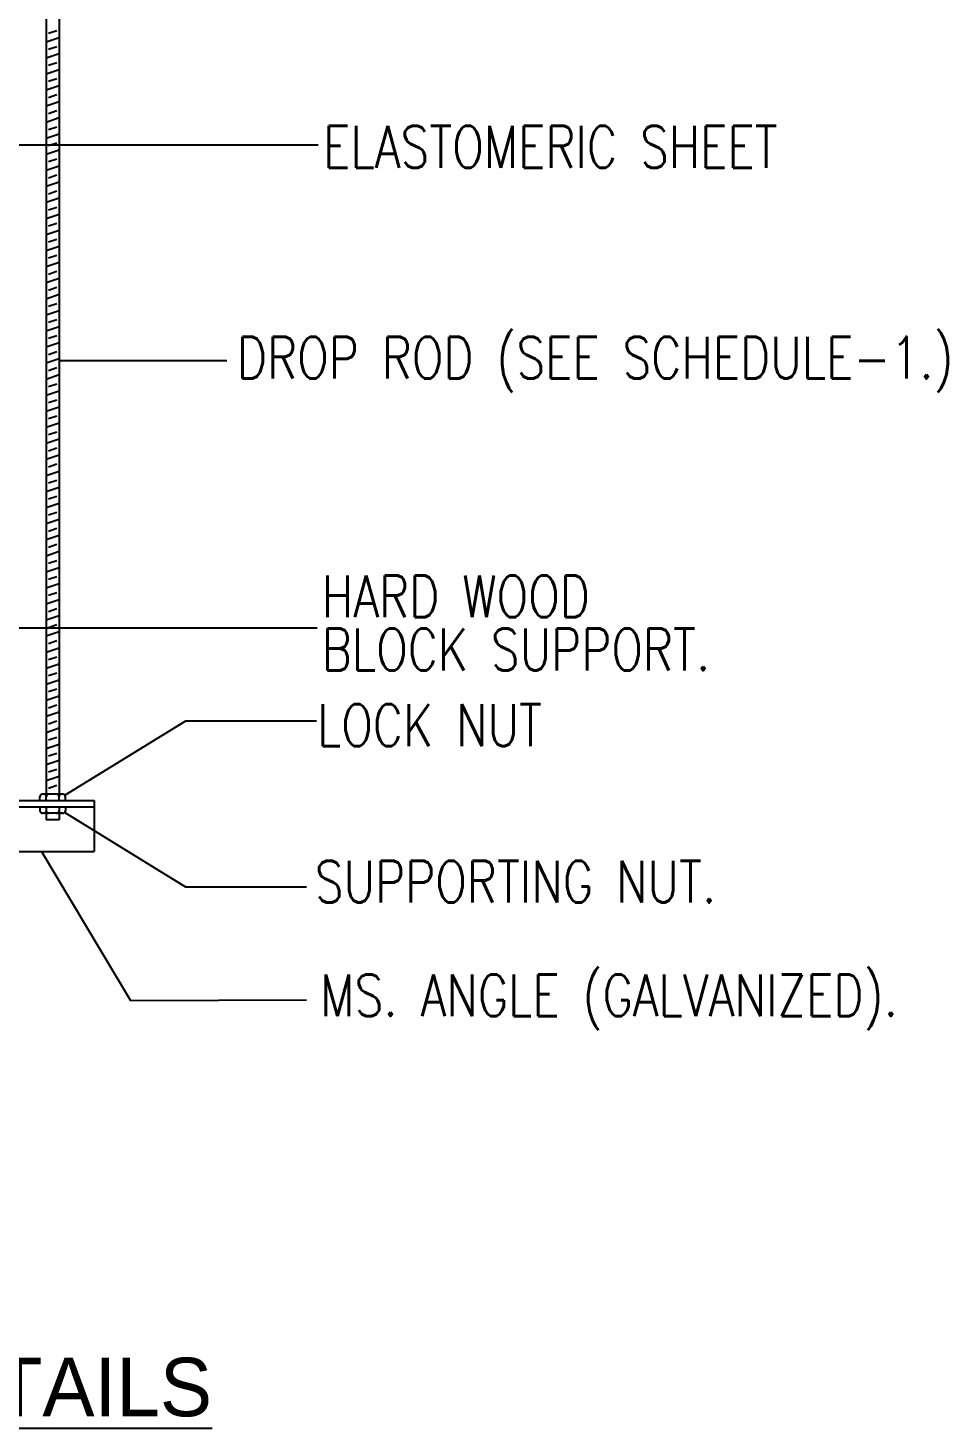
# Model space of a CAD drawing. Header units: millimetres. Extents: x -95178 to 274693, y -2232 to 263302.
# Drawn here: x 129087 to 134868, y 208089 to 216889 of the extents above; entities that cross this region are included whole.
import ezdxf

# ---------------------------------------------------------------- set-up
doc = ezdxf.new("R2010")
doc.units = ezdxf.units.MM
doc.layers.add('BW-SHEARWALL-TXT', color=7, linetype='Continuous')
doc.layers.add('TXT', color=3, linetype='Continuous')
doc.styles.add('ROMANS', font='romans.shx', dxfattribs={"width": 0.8})
doc.styles.add('UNIV', font='univ.shx')
doc.styles.add('view', font='romans.shx', dxfattribs={"width": 0.85})
doc.dimstyles.new('view', dxfattribs={"dimtxt": 2, "dimasz": 2, "dimexe": 1, "dimexo": 1, "dimgap": 1, "dimtad": 1, "dimdec": 0, "dimlfac": -1, "dimzin": 0, "dimdsep": 46, "dimtxsty": 'view', "dimcen": 2.5, "dimdle": 1.25, "dimclrd": 15, "dimclre": 15, "dimclrt": 3, "dimadec": 0, "dimazin": 0, "dimtfac": 0.9, "dimtdec": 0, "dimtofl": 0, "dimtmove": 2, "dimatfit": 0, "dimfxl": 1, "dimtolj": 1, "dimtzin": 0, "dimarcsym": 0})

msp = doc.modelspace()

# ---------------------------------------------------------------- linework, layer by layer
at = {"color": 31}
for p, q in [((129202.474, 219266.111, 0), (129202.474, 212072.819, 0)), ((129282.474, 219266.111, 0), (129282.474, 212072.819, 0)), ((129306.474, 212072.819, 0), (129178.474, 212072.819, 0)), ((129266.474, 212072.819, 0), (129218.474, 212072.819, 0)), ((121342.474, 212032.819, 0), (129502.474, 212032.819, 0)), ((121342.474, 211992.819, 0), (129502.474, 211992.819, 0)), ((129162.474, 212032.819, 0), (129162.474, 212056.819, 0)), ((129162.474, 211992.819, 0), (129162.474, 211968.819, 0)), ((129202.474, 212032.819, 0), (129202.474, 212056.819, 0)), ((129202.474, 211992.819, 0), (129202.474, 211968.819, 0)), ((129282.474, 212032.819, 0), (129282.474, 212056.819, 0)), ((129282.474, 211992.819, 0), (129282.474, 211968.819, 0)), ((129322.474, 212032.819, 0), (129322.474, 212056.819, 0)), ((129322.474, 211992.819, 0), (129322.474, 211968.819, 0)), ((129502.474, 212032.819, 0), (129502.474, 211712.819, 0)), ((129306.474, 211952.819, 0), (129178.474, 211952.819, 0)), ((129202.474, 211952.819, 0), (129202.474, 211912.819, 0)), ((129282.474, 211912.819, 0), (129202.474, 211912.819, 0)), ((129266.474, 211952.819, 0), (129218.474, 211952.819, 0)), ((129282.474, 211952.819, 0), (129282.474, 211912.819, 0)), ((121342.474, 211712.819, 0), (129502.474, 211712.819, 0))]:
    msp.add_line(p, q, dxfattribs=at)
at = {"color": 9}
for p, q in [((129202.474, 216802.61, 0), (129282.474, 216830.066, 0)), ((129216.874, 216856.553, 0), (129268.074, 216874.125, 0)), ((129216.874, 216755.604, 0), (129268.074, 216773.176, 0)), ((129202.474, 216701.661, 0), (129282.474, 216729.118, 0)), ((129216.874, 216654.655, 0), (129268.074, 216672.228, 0)), ((129202.474, 216600.712, 0), (129282.474, 216628.169, 0)), ((129216.874, 216553.707, 0), (129268.074, 216571.279, 0)), ((129202.474, 216499.763, 0), (129282.474, 216527.22, 0)), ((129216.874, 216452.758, 0), (129268.074, 216470.33, 0)), ((129202.474, 216398.815, 0), (129282.474, 216426.271, 0)), ((129202.474, 216297.866, 0), (129282.474, 216325.323, 0)), ((129216.874, 216351.809, 0), (129268.074, 216369.381, 0)), ((129202.474, 216196.917, 0), (129282.474, 216224.374, 0)), ((129216.874, 216250.86, 0), (129268.074, 216268.433, 0)), ((129202.474, 216095.968, 0), (129282.474, 216123.425, 0)), ((129216.874, 216149.912, 0), (129268.074, 216167.484, 0)), ((129216.874, 216048.963, 0), (129268.074, 216066.535, 0)), ((129202.474, 215995.019, 0), (129282.474, 216022.476, 0)), ((129216.874, 215948.014, 0), (129268.074, 215965.586, 0)), ((129202.474, 215894.071, 0), (129282.474, 215921.527, 0)), ((129216.874, 215847.065, 0), (129268.074, 215864.638, 0)), ((129202.474, 215793.122, 0), (129282.474, 215820.579, 0)), ((129216.874, 215746.116, 0), (129268.074, 215763.689, 0)), ((129202.474, 215692.173, 0), (129282.474, 215719.63, 0)), ((129202.474, 215591.224, 0), (129282.474, 215618.681, 0)), ((129216.874, 215645.168, 0), (129268.074, 215662.74, 0)), ((129202.474, 215490.276, 0), (129282.474, 215517.732, 0)), ((129216.874, 215544.219, 0), (129268.074, 215561.791, 0)), ((129202.474, 215389.327, 0), (129282.474, 215416.784, 0)), ((129216.874, 215443.27, 0), (129268.074, 215460.842, 0)), ((129216.874, 215342.321, 0), (129268.074, 215359.894, 0)), ((129202.474, 215288.378, 0), (129282.474, 215315.835, 0)), ((129216.874, 215241.373, 0), (129268.074, 215258.945, 0)), ((129202.474, 215187.429, 0), (129282.474, 215214.886, 0)), ((129216.874, 215140.424, 0), (129268.074, 215157.996, 0)), ((129202.474, 215086.481, 0), (129282.474, 215113.937, 0)), ((129202.474, 214985.532, 0), (129282.474, 215012.989, 0)), ((129216.874, 215039.475, 0), (129268.074, 215057.047, 0)), ((129202.474, 214884.583, 0), (129282.474, 214912.04, 0)), ((129216.874, 214938.526, 0), (129268.074, 214956.099, 0)), ((129202.474, 214783.634, 0), (129282.474, 214811.091, 0)), ((129216.874, 214837.578, 0), (129268.074, 214855.15, 0)), ((129202.474, 214682.685, 0), (129282.474, 214710.142, 0)), ((129216.874, 214736.629, 0), (129268.074, 214754.201, 0)), ((129216.874, 214635.68, 0), (129268.074, 214653.252, 0)), ((129202.474, 214581.737, 0), (129282.474, 214609.193, 0)), ((129216.874, 214534.731, 0), (129268.074, 214552.304, 0)), ((129202.474, 214480.788, 0), (129282.474, 214508.245, 0)), ((129216.874, 214433.782, 0), (129268.074, 214451.355, 0)), ((129202.474, 214379.839, 0), (129282.474, 214407.296, 0)), ((129202.474, 214278.89, 0), (129282.474, 214306.347, 0)), ((129216.874, 214332.834, 0), (129268.074, 214350.406, 0)), ((129202.474, 214177.942, 0), (129282.474, 214205.398, 0)), ((129216.874, 214231.885, 0), (129268.074, 214249.457, 0)), ((129202.474, 214076.993, 0), (129282.474, 214104.45, 0)), ((129216.874, 214130.936, 0), (129268.074, 214148.508, 0)), ((129202.474, 213976.044, 0), (129282.474, 214003.501, 0)), ((129216.874, 214029.987, 0), (129268.074, 214047.56, 0)), ((129216.874, 213929.039, 0), (129268.074, 213946.611, 0)), ((129202.474, 213875.095, 0), (129282.474, 213902.552, 0)), ((129216.874, 213828.09, 0), (129268.074, 213845.662, 0)), ((129202.474, 213774.147, 0), (129282.474, 213801.603, 0)), ((129216.874, 213727.141, 0), (129268.074, 213744.713, 0)), ((129202.474, 213673.198, 0), (129282.474, 213700.655, 0)), ((129202.474, 213572.249, 0), (129282.474, 213599.706, 0)), ((129216.874, 213626.192, 0), (129268.074, 213643.765, 0)), ((129202.474, 213471.3, 0), (129282.474, 213498.757, 0)), ((129216.874, 213525.244, 0), (129268.074, 213542.816, 0)), ((129202.474, 213370.351, 0), (129282.474, 213397.808, 0)), ((129216.874, 213424.295, 0), (129268.074, 213441.867, 0)), ((129216.874, 213323.346, 0), (129268.074, 213340.918, 0)), ((129202.474, 213269.403, 0), (129282.474, 213296.859, 0)), ((129216.874, 213222.397, 0), (129268.074, 213239.97, 0)), ((129202.474, 213168.454, 0), (129282.474, 213195.911, 0)), ((129216.874, 213121.448, 0), (129268.074, 213139.021, 0)), ((129202.474, 213067.505, 0), (129282.474, 213094.962, 0)), ((129216.874, 213020.5, 0), (129268.074, 213038.072, 0)), ((129202.474, 212966.556, 0), (129282.474, 212994.013, 0)), ((129202.474, 212865.608, 0), (129282.474, 212893.064, 0)), ((129216.874, 212919.551, 0), (129268.074, 212937.123, 0)), ((129202.474, 212764.659, 0), (129282.474, 212792.116, 0)), ((129216.874, 212818.602, 0), (129268.074, 212836.174, 0)), ((129202.474, 212663.71, 0), (129282.474, 212691.167, 0)), ((129216.874, 212717.653, 0), (129268.074, 212735.226, 0)), ((129216.874, 212616.705, 0), (129268.074, 212634.277, 0)), ((129202.474, 212562.761, 0), (129282.474, 212590.218, 0)), ((129216.874, 212515.756, 0), (129268.074, 212533.328, 0)), ((129202.474, 212461.813, 0), (129282.474, 212489.269, 0)), ((129216.874, 212414.807, 0), (129268.074, 212432.379, 0)), ((129202.474, 212360.864, 0), (129282.474, 212388.321, 0)), ((129216.874, 212313.858, 0), (129268.074, 212331.431, 0)), ((129202.474, 212259.915, 0), (129282.474, 212287.372, 0)), ((129202.474, 212158.966, 0), (129282.474, 212186.423, 0)), ((129216.874, 212212.91, 0), (129268.074, 212230.482, 0)), ((129216.874, 212111.961, 0), (129268.074, 212129.533, 0))]:
    msp.add_line(p, q, dxfattribs=at)
at = {"color": 31}
for centre, start, end in [((129178.474, 212056.819, 0), 90, 180), ((129186.474, 212056.819, 0), 0, 90), ((129218.474, 212056.819, 0), 90, 180), ((129266.474, 212056.819, 0), 0, 90), ((129298.474, 212056.819, 0), 90, 180), ((129306.474, 212056.819, 0), 0, 90), ((129178.474, 211968.819, 0), 180, 270), ((129186.474, 211968.819, 0), 270, 0), ((129218.474, 211968.819, 0), 180, 270), ((129266.474, 211968.819, 0), 270, 0), ((129298.474, 211968.819, 0), 180, 270), ((129306.474, 211968.819, 0), 270, 0)]:
    msp.add_arc(centre, 16, start, end, dxfattribs=at)

# ---------------------------------------------------------------- texts
at = {"layer": 'BW-SHEARWALL-TXT', "style": 'UNIV'}
msp.add_text('%%UTYPICAL DUCTWORK SUPPORT DETAILS', height=367.85, dxfattribs=at).set_placement((120459.439, 208163.015, 0))
at = {"layer": 'TXT', "style": 'ROMANS', "width": 0.8}
for s, p in [('ELASTOMERIC SHEET', (130942.38, 216010.184, 0)), ('DROP ROD (SEE SCHEDULE-1.)', (130400.001, 214685.284, 0)), ('HARD WOOD  ', (130933.398, 213184.951, 0)), ('BLOCK SUPPORT.', (130933.398, 212851.313, 0)), ('LOCK NUT', (130903.043, 212375.169, 0)), ('SUPPORTING NUT.', (130890.059, 211392.041, 0)), ('MS. ANGLE (GALVANIZED).', (130923.681, 210678.076, 0))]:
    msp.add_text(s, height=262.75, dxfattribs=at).set_placement(p)

# ---------------------------------------------------------------- leaders
at = {"color": 15}
for points in [[(128918.474, 216155.287, 0), (130909.97, 216155.287, 0)], [(129282.474, 214798.257, 0), (130337.323, 214798.257, 0)], [(126926.397, 212183.819, 0), (128161.756, 213119.601, 0), (130903.381, 213119.601, 0)], [(129319.194, 212066.524, 0), (130078.202, 212534.314, 0), (130900.411, 212534.314, 0)], [(129318.3, 211958.042, 0), (130077.308, 211490.253, 0), (130837.023, 211490.253, 0)], [(129173.11, 211712.819, 0), (129731.471, 210777.037, 0), (130837.913, 210780.807, 0)]]:
    msp.add_leader(points, dimstyle='view', override={"dimscale": 1.5, "dimtxt": 3, "dimtad": 0, "dimtih": 1, "dimlfac": 1, "dimrnd": 5, "dimtxsty": 'ROMANS', "dimcen": 3, "dimdle": 0, "dimtp": 50, "dimtm": 3, "dimtfac": 1, "dimtdec": 4, "dimtofl": 1}, dxfattribs=at)

doc.saveas('drawing.dxf')
